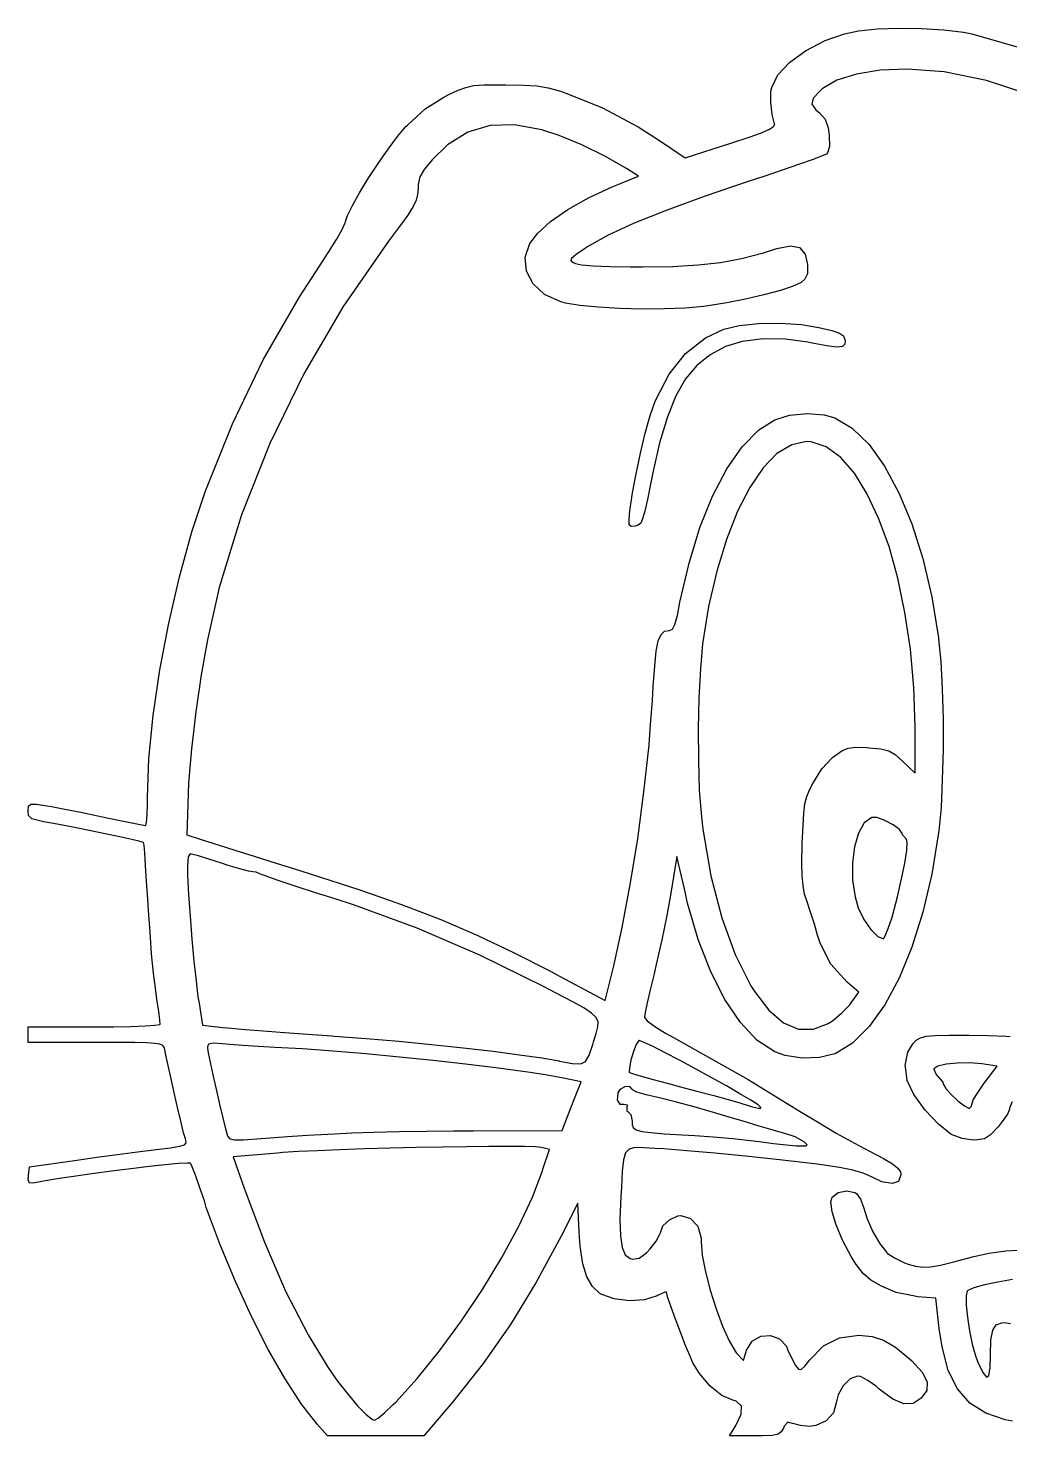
# Model space of a CAD drawing. Extents: x 83.3 to 116.7, y -116.6 to -83.3.
# Drawn here: x 106.302 to 108.903, y -88.865 to -85.137 of the extents above; entities that cross this region are included whole.
import ezdxf

# ---------------------------------------------------------------- set-up
doc = ezdxf.new("R2010")
doc.units = 0
doc.layers.add('BLACK', color=7, linetype='CONTINUOUS')

msp = doc.modelspace()

# ---------------------------------------------------------------- linework, layer by layer
at = {"layer": 'BLACK', "linetype": 'CONTINUOUS'}
for p, q in [((108.414, -85.1697), (108.465, -85.1514)), ((108.465, -85.1514), (108.502, -85.1436)), ((108.502, -85.1436), (108.552, -85.1387)), ((108.552, -85.1387), (108.609, -85.1366)), ((108.609, -85.1366), (108.669, -85.1374)), ((108.669, -85.1374), (108.728, -85.141)), ((108.728, -85.141), (108.78, -85.1474)), ((108.78, -85.1474), (108.802, -85.1517)), ((108.802, -85.1517), (108.944, -85.1919)), ((108.362, -85.1965), (108.414, -85.1697)), ((108.288, -85.2603), (108.319, -85.2272)), ((108.319, -85.2272), (108.362, -85.1965)), ((108.272, -85.2939), (108.288, -85.2603)), ((108.497, -85.2581), (108.445, -85.2746)), ((108.559, -85.248), (108.497, -85.2581)), ((108.631, -85.245), (108.559, -85.248)), ((108.729, -85.2524), (108.631, -85.245)), ((108.841, -85.2753), (108.729, -85.2524)), ((107.415, -85.313), (107.441, -85.3012)), ((107.441, -85.3012), (107.462, -85.2934)), ((107.462, -85.2934), (107.483, -85.2889)), ((107.483, -85.2889), (107.509, -85.2868)), ((107.509, -85.2868), (107.545, -85.2863)), ((107.545, -85.2863), (107.568, -85.2863)), ((107.568, -85.2863), (107.615, -85.2872)), ((107.615, -85.2872), (107.65, -85.2896)), ((107.65, -85.2896), (107.68, -85.2946)), ((107.68, -85.2946), (107.71, -85.3028)), ((107.71, -85.3028), (107.729, -85.3093)), ((108.27, -85.3033), (108.272, -85.2939)), ((108.27, -85.3329), (108.27, -85.3033)), ((108.4, -85.3026), (108.382, -85.3222)), ((108.406, -85.2971), (108.4, -85.3026)), ((108.445, -85.2746), (108.406, -85.2971)), ((108.957, -85.3134), (108.841, -85.2753)), ((107.354, -85.3505), (107.403, -85.3192)), ((107.403, -85.3192), (107.415, -85.313)), ((107.729, -85.3093), (107.824, -85.3479)), ((108.273, -85.365), (108.27, -85.3329)), ((108.382, -85.3222), (108.378, -85.3376)), ((108.378, -85.3376), (108.389, -85.353)), ((107.307, -85.3933), (107.354, -85.3505)), ((107.824, -85.3479), (107.918, -85.3979)), ((108.279, -85.39), (108.273, -85.365)), ((108.389, -85.353), (108.399, -85.361)), ((108.399, -85.361), (108.414, -85.3776)), ((108.414, -85.3776), (108.422, -85.4005)), ((107.281, -85.4233), (107.303, -85.3971)), ((107.303, -85.3971), (107.307, -85.3933)), ((107.467, -85.4124), (107.413, -85.4455)), ((107.526, -85.3948), (107.467, -85.4124)), ((107.591, -85.3927), (107.526, -85.3948)), ((107.663, -85.4057), (107.591, -85.3927)), ((107.709, -85.4212), (107.663, -85.4057)), ((107.918, -85.3979), (107.975, -85.4343)), ((108.212, -85.4256), (108.245, -85.4135)), ((108.245, -85.4135), (108.266, -85.4044)), ((108.266, -85.4044), (108.277, -85.3972)), ((108.277, -85.3972), (108.28, -85.3911)), ((108.28, -85.3911), (108.279, -85.39)), ((108.422, -85.4005), (108.424, -85.42)), ((107.256, -85.4569), (107.281, -85.4233)), ((107.413, -85.4455), (107.372, -85.4855)), ((107.769, -85.4459), (107.709, -85.4212)), ((107.83, -85.476), (107.769, -85.4459)), ((107.975, -85.4343), (108.043, -85.4799)), ((108.043, -85.4799), (108.164, -85.4412)), ((108.164, -85.4412), (108.212, -85.4256)), ((108.425, -85.4502), (108.42, -85.4672)), ((108.424, -85.42), (108.425, -85.4502)), ((107.229, -85.495), (107.256, -85.4569)), ((107.372, -85.4855), (107.351, -85.5109)), ((107.887, -85.5087), (107.83, -85.476)), ((108.382, -85.4842), (108.346, -85.4969)), ((108.406, -85.475), (108.382, -85.4842)), ((108.417, -85.4701), (108.406, -85.475)), ((108.42, -85.4672), (108.417, -85.4701)), ((107.203, -85.5346), (107.229, -85.495)), ((107.351, -85.5109), (107.34, -85.5308)), ((107.871, -85.5477), (107.919, -85.5283)), ((107.919, -85.5283), (107.887, -85.5087)), ((108.251, -85.5294), (108.21, -85.5428)), ((108.302, -85.5122), (108.251, -85.5294)), ((108.346, -85.4969), (108.302, -85.5122)), ((107.18, -85.5726), (107.203, -85.5346)), ((107.335, -85.5623), (107.334, -85.5772)), ((107.34, -85.5308), (107.335, -85.5506)), ((107.335, -85.5506), (107.335, -85.5623)), ((107.787, -85.586), (107.849, -85.557)), ((107.849, -85.557), (107.871, -85.5477)), ((108.21, -85.5428), (108.093, -85.5823)), ((107.161, -85.6063), (107.18, -85.5726)), ((107.33, -85.5919), (107.322, -85.6091)), ((107.334, -85.5772), (107.33, -85.5919)), ((107.732, -85.6171), (107.787, -85.586)), ((108.093, -85.5823), (107.992, -85.6192)), ((107.143, -85.6485), (107.148, -85.6326)), ((107.148, -85.6326), (107.161, -85.6063)), ((107.308, -85.6315), (107.286, -85.6618)), ((107.322, -85.6091), (107.308, -85.6315)), ((107.686, -85.6487), (107.732, -85.6171)), ((107.992, -85.6192), (107.908, -85.6535)), ((107.119, -85.6962), (107.134, -85.6695)), ((107.134, -85.6695), (107.142, -85.6524)), ((107.142, -85.6524), (107.143, -85.6485)), ((107.286, -85.6618), (107.257, -85.7006)), ((107.652, -85.6792), (107.686, -85.6487)), ((107.908, -85.6535), (107.839, -85.6851)), ((107.098, -85.7298), (107.119, -85.6962)), ((107.257, -85.7006), (107.137, -85.8736)), ((107.619, -85.7433), (107.631, -85.7069)), ((107.631, -85.7069), (107.652, -85.6792)), ((107.787, -85.7141), (107.779, -85.7196)), ((107.839, -85.6851), (107.787, -85.7141)), ((108.286, -85.7204), (108.322, -85.713)), ((108.322, -85.713), (108.346, -85.7177)), ((107.074, -85.7673), (107.098, -85.7298)), ((107.622, -85.7804), (107.619, -85.7433)), ((107.742, -85.7463), (107.74, -85.7525)), ((107.74, -85.7525), (107.747, -85.7574)), ((107.754, -85.7362), (107.742, -85.7463)), ((107.779, -85.7196), (107.754, -85.7362)), ((108.136, -85.757), (108.192, -85.7464)), ((108.192, -85.7464), (108.25, -85.7314)), ((108.25, -85.7314), (108.286, -85.7204)), ((108.346, -85.7177), (108.361, -85.735)), ((108.361, -85.735), (108.367, -85.7626)), ((107.02, -85.8496), (107.074, -85.7673)), ((107.64, -85.8139), (107.622, -85.7804)), ((107.747, -85.7574), (107.752, -85.7599)), ((107.752, -85.7599), (107.768, -85.7632)), ((107.768, -85.7632), (107.799, -85.7658)), ((107.799, -85.7658), (107.843, -85.7677)), ((107.843, -85.7677), (107.897, -85.7686)), ((107.897, -85.7686), (107.931, -85.7687)), ((107.931, -85.7687), (108.01, -85.7676)), ((108.01, -85.7676), (108.077, -85.7638)), ((108.077, -85.7638), (108.136, -85.757)), ((108.367, -85.7869), (108.36, -85.8014)), ((108.367, -85.7626), (108.367, -85.7869)), ((107.67, -85.8418), (107.64, -85.8139)), ((108.329, -85.8199), (108.295, -85.8313)), ((108.35, -85.81), (108.329, -85.8199)), ((108.36, -85.8014), (108.35, -85.81)), ((106.925, -86.0148), (107.02, -85.8496)), ((107.713, -85.8617), (107.67, -85.8418)), ((107.726, -85.8653), (107.713, -85.8617)), ((108.153, -85.8644), (108.104, -85.8722)), ((108.203, -85.8544), (108.153, -85.8644)), ((108.251, -85.8431), (108.203, -85.8544)), ((108.295, -85.8313), (108.251, -85.8431)), ((107.137, -85.8736), (107.032, -86.0525)), ((107.764, -85.8713), (107.726, -85.8653)), ((107.813, -85.8759), (107.764, -85.8713)), ((107.869, -85.879), (107.813, -85.8759)), ((107.929, -85.8805), (107.869, -85.879)), ((107.988, -85.8802), (107.929, -85.8805)), ((108.043, -85.878), (107.988, -85.8802)), ((108.091, -85.8738), (108.043, -85.878)), ((108.104, -85.8722), (108.091, -85.8738)), ((108.097, -85.9564), (108.145, -85.9338)), ((108.145, -85.9338), (108.186, -85.9239)), ((108.186, -85.9239), (108.237, -85.9185)), ((108.237, -85.9185), (108.294, -85.9178)), ((108.294, -85.9178), (108.351, -85.9218)), ((108.351, -85.9218), (108.397, -85.9294)), ((108.397, -85.9294), (108.431, -85.9374)), ((108.431, -85.9374), (108.452, -85.9443)), ((108.044, -85.9979), (108.097, -85.9564)), ((108.194, -85.9664), (108.15, -85.9797)), ((108.249, -85.9595), (108.194, -85.9664)), ((108.309, -85.96), (108.249, -85.9595)), ((108.368, -85.9684), (108.309, -85.96)), ((108.379, -85.9706), (108.368, -85.9684)), ((108.418, -85.9782), (108.379, -85.9706)), ((108.452, -85.9443), (108.462, -85.9516)), ((108.466, -85.9738), (108.46, -85.9799)), ((108.462, -85.9516), (108.466, -85.9609)), ((108.466, -85.9609), (108.467, -85.9629)), ((108.467, -85.9629), (108.466, -85.9738)), ((108, -86.0529), (108.044, -85.9979)), ((108.109, -86.0018), (108.074, -86.0298)), ((108.15, -85.9797), (108.109, -86.0018)), ((108.444, -85.9813), (108.418, -85.9782)), ((108.46, -85.9799), (108.444, -85.9813)), ((106.843, -86.185), (106.925, -86.0148)), ((108.074, -86.0298), (108.044, -86.0653)), ((107.032, -86.0525), (106.942, -86.2367)), ((107.965, -86.1209), (108, -86.0529)), ((108.044, -86.0653), (108.018, -86.1101)), ((107.962, -86.1268), (107.965, -86.1209)), ((108.018, -86.1101), (107.996, -86.166)), ((107.937, -86.2097), (107.95, -86.1629)), ((107.95, -86.1629), (107.962, -86.1268)), ((108.28, -86.1739), (108.319, -86.1614)), ((108.319, -86.1614), (108.366, -86.1568)), ((108.366, -86.1568), (108.411, -86.1604)), ((108.411, -86.1604), (108.439, -86.1684)), ((106.771, -86.365), (106.843, -86.185)), ((107.996, -86.166), (107.975, -86.2347)), ((108.238, -86.2008), (108.28, -86.1739)), ((108.439, -86.1684), (108.485, -86.1963)), ((108.485, -86.1963), (108.53, -86.2397)), ((106.942, -86.2367), (106.867, -86.4255)), ((107.924, -86.2625), (107.937, -86.2097)), ((107.975, -86.2347), (107.956, -86.3178)), ((108.194, -86.2454), (108.238, -86.2008)), ((108.364, -86.2317), (108.325, -86.2398)), ((108.377, -86.2325), (108.364, -86.2317)), ((108.416, -86.2456), (108.377, -86.2325)), ((107.913, -86.3166), (107.924, -86.2625)), ((108.153, -86.3042), (108.194, -86.2454)), ((108.286, -86.2635), (108.249, -86.3015)), ((108.325, -86.2398), (108.286, -86.2635)), ((108.455, -86.2736), (108.416, -86.2456)), ((108.491, -86.3153), (108.455, -86.2736)), ((108.53, -86.2397), (108.571, -86.2971)), ((108.115, -86.376), (108.153, -86.3042)), ((108.249, -86.3015), (108.214, -86.3529)), ((108.571, -86.2971), (108.609, -86.3673)), ((107.903, -86.3672), (107.913, -86.3166)), ((107.952, -86.3396), (107.943, -86.3848)), ((107.956, -86.3178), (107.952, -86.3396)), ((108.524, -86.3694), (108.491, -86.3153)), ((106.736, -86.471), (106.771, -86.365)), ((107.897, -86.4095), (107.903, -86.3672)), ((107.943, -86.3848), (107.936, -86.4161)), ((108.082, -86.4595), (108.115, -86.376)), ((108.214, -86.3529), (108.181, -86.4163)), ((108.555, -86.4347), (108.524, -86.3694)), ((108.609, -86.3673), (108.643, -86.4491)), ((107.894, -86.4388), (107.896, -86.4134)), ((107.896, -86.4134), (107.897, -86.4095)), ((107.936, -86.4161), (107.93, -86.4363)), ((108.181, -86.4163), (108.152, -86.4907)), ((106.867, -86.4255), (106.808, -86.6181)), ((107.894, -86.4518), (107.894, -86.4388)), ((107.9, -86.4561), (107.894, -86.4518)), ((107.91, -86.4553), (107.9, -86.4561)), ((107.918, -86.4533), (107.91, -86.4553)), ((107.925, -86.4478), (107.918, -86.4533)), ((107.93, -86.4363), (107.925, -86.4478)), ((108.053, -86.5535), (108.082, -86.4595)), ((108.583, -86.5098), (108.555, -86.4347)), ((108.643, -86.4491), (108.672, -86.5412)), ((106.703, -86.5894), (106.736, -86.471)), ((108.152, -86.4907), (108.127, -86.575)), ((108.606, -86.5934), (108.583, -86.5098)), ((108.029, -86.6568), (108.053, -86.5535)), ((108.672, -86.5412), (108.696, -86.6424)), ((106.675, -86.7124), (106.703, -86.5894)), ((108.127, -86.575), (108.105, -86.668)), ((108.625, -86.6843), (108.606, -86.5934)), ((106.808, -86.6181), (106.777, -86.7567)), ((108.696, -86.6424), (108.714, -86.7514)), ((108.022, -86.6922), (108.029, -86.6568)), ((108.105, -86.668), (108.089, -86.7675)), ((108.64, -86.7812), (108.625, -86.6843)), ((106.651, -86.8363), (106.675, -86.7124)), ((108.009, -86.7282), (108.015, -86.7159)), ((108.015, -86.7159), (108.022, -86.6922)), ((106.777, -86.7567), (106.76, -86.8491)), ((107.966, -86.7866), (107.971, -86.7595)), ((107.971, -86.7595), (107.979, -86.7427)), ((107.979, -86.7427), (107.988, -86.7341)), ((107.988, -86.7341), (108.001, -86.7317)), ((108.001, -86.7317), (108.009, -86.7282)), ((108.001, -86.7317), (108.001, -86.7317)), ((108.714, -86.7514), (108.714, -86.7538)), ((108.714, -86.7538), (108.72, -86.8141)), ((107.962, -86.8262), (107.966, -86.7866)), ((108.089, -86.7675), (108.083, -86.8334)), ((108.649, -86.8829), (108.64, -86.7812)), ((107.958, -86.8804), (107.962, -86.8262)), ((108.083, -86.8334), (108.079, -86.9101)), ((108.72, -86.8141), (108.724, -86.8862)), ((106.633, -86.9571), (106.651, -86.8363)), ((106.76, -86.8491), (106.746, -86.9472)), ((107.956, -86.9173), (107.958, -86.8804)), ((108.652, -86.988), (108.649, -86.8829)), ((108.724, -86.8862), (108.726, -86.9656)), ((107.95, -86.9925), (107.956, -86.9173)), ((108.079, -86.9101), (108.077, -86.9925)), ((106.622, -87.071), (106.633, -86.9571)), ((106.746, -86.9472), (106.735, -87.045)), ((108.726, -86.9656), (108.726, -87.0476)), ((107.947, -87.0354), (107.95, -86.9925)), ((108.077, -86.9925), (108.078, -87.0759)), ((108.652, -87.11), (108.652, -86.988)), ((106.735, -87.045), (106.727, -87.1367)), ((107.933, -87.159), (107.947, -87.0354)), ((108.439, -87.0638), (108.458, -87.0504)), ((108.458, -87.0504), (108.475, -87.0432)), ((108.475, -87.0432), (108.495, -87.0409)), ((108.495, -87.0409), (108.524, -87.042)), ((108.524, -87.042), (108.529, -87.0424)), ((108.529, -87.0424), (108.561, -87.0453)), ((108.561, -87.0453), (108.582, -87.0504)), ((108.582, -87.0504), (108.599, -87.0602)), ((108.726, -87.0476), (108.724, -87.1275)), ((106.618, -87.1742), (106.622, -87.071)), ((108.078, -87.0759), (108.08, -87.1552)), ((108.405, -87.0985), (108.433, -87.0679)), ((108.433, -87.0679), (108.439, -87.0638)), ((108.599, -87.0602), (108.618, -87.0772)), ((108.618, -87.0772), (108.619, -87.0781)), ((108.619, -87.0781), (108.652, -87.11)), ((108.381, -87.1372), (108.405, -87.0985)), ((108.724, -87.1275), (108.721, -87.2006)), ((106.727, -87.1367), (106.725, -87.1921)), ((107.917, -87.2837), (107.933, -87.159)), ((108.08, -87.1552), (108.086, -87.2256)), ((108.365, -87.1712), (108.373, -87.1519)), ((108.373, -87.1519), (108.381, -87.1372)), ((106.302, -87.2099), (106.303, -87.1975)), ((106.303, -87.1975), (106.309, -87.1922)), ((106.309, -87.1922), (106.324, -87.1923)), ((106.324, -87.1923), (106.341, -87.1946)), ((106.341, -87.1946), (106.364, -87.1985)), ((106.364, -87.1985), (106.399, -87.205)), ((106.399, -87.205), (106.442, -87.2133)), ((106.617, -87.22), (106.618, -87.1902)), ((106.618, -87.1902), (106.618, -87.1742)), ((106.725, -87.1921), (106.722, -87.2734)), ((108.357, -87.2158), (108.36, -87.1912)), ((108.36, -87.1912), (108.365, -87.1712)), ((108.721, -87.2006), (108.715, -87.2623)), ((106.303, -87.222), (106.302, -87.2099)), ((106.312, -87.231), (106.303, -87.222)), ((106.333, -87.2365), (106.312, -87.231)), ((106.344, -87.2385), (106.333, -87.2365)), ((106.379, -87.2451), (106.344, -87.2385)), ((106.442, -87.2133), (106.487, -87.2226)), ((106.487, -87.2226), (106.495, -87.2243)), ((106.495, -87.2243), (106.537, -87.233)), ((106.537, -87.233), (106.572, -87.2402)), ((106.572, -87.2402), (106.599, -87.2455)), ((106.614, -87.2483), (106.616, -87.2406)), ((106.616, -87.2406), (106.617, -87.22)), ((108.086, -87.2256), (108.09, -87.2585)), ((108.355, -87.2491), (108.357, -87.2158)), ((108.517, -87.2413), (108.502, -87.2685)), ((108.537, -87.2269), (108.517, -87.2413)), ((108.551, -87.2275), (108.537, -87.2269)), ((108.572, -87.2348), (108.551, -87.2275)), ((108.594, -87.2463), (108.572, -87.2348)), ((106.42, -87.2531), (106.379, -87.2451)), ((106.464, -87.2618), (106.42, -87.2531)), ((106.506, -87.2706), (106.464, -87.2618)), ((106.545, -87.2787), (106.506, -87.2706)), ((106.577, -87.2856), (106.545, -87.2787)), ((106.599, -87.2455), (106.613, -87.2481)), ((106.613, -87.2481), (106.614, -87.2483)), ((106.722, -87.2734), (106.76, -87.2855)), ((108.09, -87.2585), (108.111, -87.3821)), ((108.353, -87.2951), (108.355, -87.2491)), ((108.502, -87.2685), (108.491, -87.305)), ((108.611, -87.2591), (108.594, -87.2463)), ((108.618, -87.27), (108.611, -87.2591)), ((108.619, -87.2735), (108.618, -87.27)), ((108.628, -87.2834), (108.619, -87.2735)), ((108.714, -87.2679), (108.696, -87.377)), ((108.715, -87.2623), (108.714, -87.2679)), ((106.599, -87.2907), (106.577, -87.2856)), ((106.608, -87.2932), (106.599, -87.2907)), ((106.609, -87.3001), (106.608, -87.2932)), ((106.611, -87.3213), (106.609, -87.3001)), ((106.76, -87.2855), (106.777, -87.2909)), ((106.777, -87.2909), (106.808, -87.3007)), ((106.808, -87.3007), (106.85, -87.3139)), ((106.85, -87.3139), (106.901, -87.3301)), ((107.897, -87.405), (107.917, -87.2837)), ((108.352, -87.3458), (108.353, -87.2986)), ((108.353, -87.2986), (108.353, -87.2951)), ((108.491, -87.305), (108.486, -87.3476)), ((108.625, -87.3483), (108.63, -87.3149)), ((108.631, -87.2924), (108.628, -87.2834)), ((108.63, -87.3149), (108.631, -87.2924)), ((106.613, -87.3541), (106.611, -87.3213)), ((106.613, -87.3556), (106.613, -87.3541)), ((106.616, -87.3957), (106.613, -87.3556)), ((106.726, -87.3315), (106.724, -87.3556)), ((106.724, -87.3556), (106.724, -87.3796)), ((106.731, -87.3233), (106.726, -87.3315)), ((106.735, -87.324), (106.731, -87.3233)), ((106.753, -87.3289), (106.735, -87.324)), ((106.781, -87.3374), (106.753, -87.3289)), ((106.814, -87.3483), (106.781, -87.3374)), ((106.832, -87.3542), (106.814, -87.3483)), ((106.863, -87.3636), (106.832, -87.3542)), ((106.901, -87.3301), (106.959, -87.3483)), ((106.959, -87.3483), (107.022, -87.3679)), ((108.021, -87.3308), (108.003, -87.438)), ((108.041, -87.4166), (108.021, -87.3308)), ((108.352, -87.3476), (108.352, -87.3458)), ((108.353, -87.3807), (108.352, -87.3476)), ((108.486, -87.3476), (108.486, -87.3928)), ((108.616, -87.3899), (108.625, -87.3483)), ((106.724, -87.3796), (106.727, -87.431)), ((106.886, -87.3698), (106.863, -87.3636)), ((106.897, -87.3716), (106.886, -87.3698)), ((106.906, -87.3723), (106.897, -87.3716)), ((106.922, -87.3789), (106.906, -87.3723)), ((106.926, -87.3804), (106.922, -87.3789)), ((106.944, -87.3872), (106.926, -87.3804)), ((106.975, -87.3978), (106.944, -87.3872)), ((107.022, -87.3679), (107.052, -87.3772)), ((107.052, -87.3772), (107.178, -87.418)), ((108.111, -87.3821), (108.14, -87.493)), ((108.355, -87.4076), (108.353, -87.3807)), ((108.486, -87.3928), (108.493, -87.4372)), ((108.605, -87.4373), (108.616, -87.3899)), ((108.696, -87.377), (108.672, -87.4784)), ((106.619, -87.4433), (106.616, -87.3957)), ((107.015, -87.4112), (106.975, -87.3978)), ((107.063, -87.4266), (107.015, -87.4112)), ((107.115, -87.4431), (107.063, -87.4266)), ((107.178, -87.418), (107.291, -87.4577)), ((107.876, -87.5185), (107.897, -87.405)), ((108.049, -87.454), (108.041, -87.4166)), ((108.359, -87.4305), (108.355, -87.4076)), ((108.367, -87.4537), (108.359, -87.4305)), ((106.621, -87.4733), (106.619, -87.4433)), ((106.727, -87.431), (106.731, -87.4889)), ((107.164, -87.4588), (107.115, -87.4431)), ((107.333, -87.5201), (107.164, -87.4588)), ((107.291, -87.4577), (107.395, -87.4977)), ((108.003, -87.438), (107.993, -87.4913)), ((108.077, -87.5503), (108.049, -87.454)), ((108.374, -87.475), (108.367, -87.4537)), ((108.493, -87.4372), (108.501, -87.4669)), ((108.501, -87.4669), (108.516, -87.4978)), ((108.592, -87.4879), (108.605, -87.4373)), ((106.625, -87.5312), (106.621, -87.4733)), ((106.731, -87.4889), (106.736, -87.5491)), ((107.395, -87.4977), (107.493, -87.5395)), ((107.993, -87.4913), (107.981, -87.5509)), ((108.14, -87.493), (108.175, -87.5902)), ((108.385, -87.51), (108.374, -87.475)), ((108.516, -87.4978), (108.535, -87.5243)), ((108.581, -87.5214), (108.59, -87.4936)), ((108.59, -87.4936), (108.592, -87.4879)), ((108.672, -87.4784), (108.643, -87.5708)), ((106.629, -87.5884), (106.625, -87.5312)), ((107.499, -87.5916), (107.333, -87.5201)), ((107.493, -87.5395), (107.588, -87.5845)), ((107.854, -87.6199), (107.876, -87.5185)), ((108.393, -87.5391), (108.385, -87.51)), ((108.4, -87.5601), (108.393, -87.5391)), ((108.535, -87.5243), (108.553, -87.5424)), ((108.553, -87.5424), (108.568, -87.5483)), ((108.568, -87.5483), (108.573, -87.5409)), ((108.573, -87.5409), (108.581, -87.5214)), ((106.736, -87.5491), (106.741, -87.6075)), ((107.981, -87.5509), (107.968, -87.6085)), ((108.111, -87.6358), (108.077, -87.5503)), ((108.429, -87.6155), (108.4, -87.5601)), ((108.643, -87.5708), (108.61, -87.6528)), ((106.634, -87.6394), (106.629, -87.5884)), ((106.741, -87.6075), (106.747, -87.6598)), ((107.669, -87.6755), (107.499, -87.5916)), ((107.588, -87.5845), (107.686, -87.6343)), ((107.968, -87.6085), (107.96, -87.6447)), ((108.175, -87.5902), (108.217, -87.673)), ((108.472, -87.6634), (108.429, -87.6155)), ((106.639, -87.6791), (106.634, -87.6394)), ((107.686, -87.6343), (107.71, -87.6472)), ((107.71, -87.6472), (107.831, -87.7122)), ((107.831, -87.7122), (107.854, -87.6199)), ((107.96, -87.6447), (107.95, -87.6841)), ((108.148, -87.7095), (108.111, -87.6358)), ((108.61, -87.6528), (108.572, -87.7233)), ((106.643, -87.7083), (106.639, -87.6791)), ((106.747, -87.6598), (106.752, -87.702)), ((107.699, -87.6915), (107.669, -87.6755)), ((107.743, -87.7143), (107.699, -87.6915)), ((107.95, -87.6841), (107.942, -87.7183)), ((108.217, -87.673), (108.227, -87.6894)), ((108.227, -87.6894), (108.264, -87.7379)), ((108.503, -87.6903), (108.472, -87.6634)), ((108.484, -87.7159), (108.503, -87.6903)), ((106.648, -87.7407), (106.643, -87.7083)), ((106.752, -87.702), (106.755, -87.7192)), ((106.755, -87.7192), (106.764, -87.7775)), ((107.774, -87.7316), (107.743, -87.7143)), ((107.942, -87.7183), (107.937, -87.7437)), ((108.189, -87.7702), (108.148, -87.7095)), ((108.457, -87.7454), (108.479, -87.7231)), ((108.479, -87.7231), (108.484, -87.7159)), ((108.572, -87.7233), (108.53, -87.7809)), ((106.651, -87.7641), (106.648, -87.7407)), ((106.652, -87.7748), (106.651, -87.7641)), ((107.795, -87.7452), (107.774, -87.7316)), ((107.807, -87.757), (107.795, -87.7452)), ((107.812, -87.7687), (107.807, -87.757)), ((107.937, -87.7437), (107.935, -87.7566)), ((107.935, -87.7566), (107.935, -87.7567)), ((107.935, -87.7567), (107.942, -87.766)), ((107.942, -87.766), (107.962, -87.7806)), ((108.264, -87.7379), (108.303, -87.7707)), ((108.422, -87.7727), (108.433, -87.7657)), ((108.433, -87.7657), (108.457, -87.7454)), ((106.302, -87.8233), (106.302, -87.7817)), ((106.302, -87.7817), (106.477, -87.7817)), ((106.477, -87.7817), (106.529, -87.7814)), ((106.529, -87.7814), (106.574, -87.7805)), ((106.574, -87.7805), (106.612, -87.7791)), ((106.612, -87.7791), (106.638, -87.7774)), ((106.638, -87.7774), (106.651, -87.7755)), ((106.651, -87.7755), (106.652, -87.7748)), ((106.764, -87.7775), (106.818, -87.7833)), ((106.818, -87.7833), (106.841, -87.7854)), ((106.841, -87.7854), (106.877, -87.7885)), ((106.877, -87.7885), (106.925, -87.7922)), ((106.925, -87.7922), (106.981, -87.7965)), ((106.981, -87.7965), (107.043, -87.801)), ((107.043, -87.801), (107.107, -87.8056)), ((107.8, -87.8212), (107.807, -87.7991)), ((107.807, -87.7991), (107.811, -87.7821)), ((107.811, -87.7821), (107.812, -87.7687)), ((107.962, -87.7806), (107.991, -87.7986)), ((107.991, -87.7986), (108.012, -87.8102)), ((108.233, -87.8167), (108.189, -87.7702)), ((108.303, -87.7707), (108.343, -87.7876)), ((108.343, -87.7876), (108.383, -87.7883)), ((108.383, -87.7883), (108.422, -87.7727)), ((108.53, -87.7809), (108.486, -87.8246)), ((106.482, -87.8233), (106.302, -87.8233)), ((106.541, -87.8234), (106.482, -87.8233)), ((106.585, -87.8236), (106.541, -87.8234)), ((106.616, -87.8243), (106.585, -87.8236)), ((106.638, -87.8257), (106.616, -87.8243)), ((106.651, -87.8279), (106.638, -87.8257)), ((106.659, -87.8313), (106.651, -87.8279)), ((106.662, -87.8359), (106.659, -87.8313)), ((106.663, -87.8378), (106.662, -87.8359)), ((106.664, -87.8421), (106.663, -87.8378)), ((106.78, -87.8276), (106.777, -87.8351)), ((106.777, -87.8351), (106.777, -87.8378)), ((106.777, -87.8378), (106.779, -87.8505)), ((106.792, -87.8253), (106.78, -87.8276)), ((106.816, -87.827), (106.792, -87.8253)), ((106.836, -87.8287), (106.816, -87.827)), ((106.871, -87.8312), (106.836, -87.8287)), ((106.912, -87.8337), (106.871, -87.8312)), ((106.956, -87.8361), (106.912, -87.8337)), ((107.029, -87.8403), (106.956, -87.8361)), ((107.11, -87.8462), (107.029, -87.8403)), ((107.107, -87.8056), (107.114, -87.8061)), ((107.114, -87.8061), (107.198, -87.8125)), ((107.198, -87.8125), (107.284, -87.82)), ((107.284, -87.82), (107.371, -87.8284)), ((107.371, -87.8284), (107.455, -87.8373)), ((107.455, -87.8373), (107.534, -87.8465)), ((107.788, -87.857), (107.798, -87.8283)), ((107.798, -87.8283), (107.8, -87.8212)), ((107.913, -87.8281), (107.906, -87.8474)), ((107.92, -87.8183), (107.913, -87.8281)), ((107.921, -87.8183), (107.92, -87.8183)), ((107.934, -87.8229), (107.921, -87.8183)), ((107.958, -87.834), (107.934, -87.8229)), ((107.99, -87.8503), (107.958, -87.834)), ((108.012, -87.8102), (108.21, -87.9216)), ((108.28, -87.8477), (108.233, -87.8167)), ((108.486, -87.8246), (108.44, -87.8529)), ((108.633, -87.8486), (108.646, -87.8271)), ((108.646, -87.8271), (108.655, -87.8169)), ((108.655, -87.8169), (108.666, -87.8104)), ((108.666, -87.8104), (108.681, -87.8066)), ((108.681, -87.8066), (108.705, -87.8048)), ((108.705, -87.8048), (108.741, -87.804)), ((108.741, -87.804), (108.748, -87.8039)), ((108.748, -87.8039), (108.795, -87.8039)), ((108.795, -87.8039), (108.846, -87.8048)), ((108.846, -87.8048), (108.893, -87.8064)), ((108.893, -87.8064), (108.904, -87.8069)), ((106.667, -87.8567), (106.664, -87.8421)), ((106.673, -87.884), (106.667, -87.8567)), ((106.779, -87.8505), (106.784, -87.8754)), ((106.784, -87.8754), (106.791, -87.9089)), ((107.197, -87.8534), (107.11, -87.8462)), ((107.286, -87.8617), (107.197, -87.8534)), ((107.375, -87.8708), (107.286, -87.8617)), ((107.461, -87.8804), (107.375, -87.8708)), ((107.534, -87.8465), (107.604, -87.8555)), ((107.604, -87.8555), (107.663, -87.8642)), ((107.663, -87.8642), (107.709, -87.8721)), ((107.709, -87.8721), (107.71, -87.8723)), ((107.71, -87.8723), (107.744, -87.8788)), ((107.766, -87.8799), (107.779, -87.8734)), ((107.779, -87.8734), (107.788, -87.857)), ((107.899, -87.8701), (107.895, -87.8902)), ((107.906, -87.8474), (107.899, -87.8701)), ((108.028, -87.8702), (107.99, -87.8503)), ((108.07, -87.8925), (108.028, -87.8702)), ((108.308, -87.8577), (108.28, -87.8477)), ((108.353, -87.8644), (108.308, -87.8577)), ((108.399, -87.8631), (108.353, -87.8644)), ((108.439, -87.8533), (108.399, -87.8631)), ((108.44, -87.8529), (108.439, -87.8533)), ((108.626, -87.8844), (108.633, -87.8486)), ((108.763, -87.8778), (108.734, -87.8807)), ((108.796, -87.8774), (108.763, -87.8778)), ((108.829, -87.8801), (108.796, -87.8774)), ((106.681, -87.9198), (106.673, -87.884)), ((106.791, -87.9089), (106.8, -87.9471)), ((107.541, -87.8901), (107.461, -87.8804)), ((107.613, -87.8998), (107.541, -87.8901)), ((107.626, -87.9018), (107.613, -87.8998)), ((107.673, -87.909), (107.626, -87.9018)), ((107.72, -87.9176), (107.673, -87.909)), ((107.744, -87.8788), (107.766, -87.8799)), ((107.895, -87.8902), (107.894, -87.9018)), ((107.894, -87.9018), (107.895, -87.9023)), ((107.895, -87.9023), (107.903, -87.9055)), ((107.903, -87.9055), (107.926, -87.912)), ((107.926, -87.912), (107.958, -87.9211)), ((108.112, -87.9156), (108.07, -87.8925)), ((108.152, -87.9382), (108.112, -87.9156)), ((108.627, -87.8941), (108.626, -87.8844)), ((108.631, -87.9234), (108.627, -87.8941)), ((108.712, -87.8859), (108.702, -87.8928)), ((108.702, -87.8928), (108.702, -87.8941)), ((108.702, -87.8941), (108.708, -87.9078)), ((108.708, -87.9078), (108.714, -87.915)), ((108.734, -87.8807), (108.712, -87.8859)), ((108.714, -87.915), (108.725, -87.9281)), ((108.869, -87.8858), (108.829, -87.8801)), ((108.835, -87.9311), (108.869, -87.8858)), ((106.69, -87.9601), (106.681, -87.9198)), ((106.8, -87.9471), (106.809, -87.9862)), ((107.767, -87.9275), (107.72, -87.9176)), ((107.748, -87.9759), (107.767, -87.9275)), ((107.87, -87.9479), (107.864, -87.9566)), ((107.883, -87.9408), (107.87, -87.9479)), ((107.896, -87.94), (107.883, -87.9408)), ((107.902, -87.9471), (107.896, -87.94)), ((107.903, -87.9486), (107.902, -87.9471)), ((107.915, -87.9543), (107.903, -87.9486)), ((107.958, -87.9211), (107.999, -87.932)), ((107.999, -87.932), (108.027, -87.9393)), ((108.027, -87.9393), (108.074, -87.9517)), ((108.074, -87.9517), (108.119, -87.9638)), ((108.188, -87.9589), (108.152, -87.9382)), ((108.21, -87.9216), (108.347, -88.0056)), ((108.649, -87.961), (108.631, -87.9234)), ((108.725, -87.9281), (108.727, -87.9348)), ((108.727, -87.9348), (108.733, -87.9448)), ((108.733, -87.9448), (108.747, -87.9604)), ((108.819, -87.955), (108.835, -87.9311)), ((106.699, -87.9992), (106.69, -87.9601)), ((106.809, -87.9862), (106.818, -88.0223)), ((107.742, -87.9921), (107.748, -87.9759)), ((107.864, -87.9566), (107.863, -87.9759)), ((107.863, -87.9759), (107.87, -87.9869)), ((107.87, -87.9869), (107.881, -87.9868)), ((107.881, -87.9868), (107.889, -87.9879)), ((107.889, -87.9879), (107.888, -87.9946)), ((107.939, -87.9616), (107.915, -87.9543)), ((107.97, -87.9691), (107.939, -87.9616)), ((107.982, -87.9717), (107.97, -87.9691)), ((108.02, -87.9812), (107.982, -87.9717)), ((108.067, -87.9939), (108.02, -87.9812)), ((108.119, -87.9638), (108.157, -87.9743)), ((108.157, -87.9743), (108.185, -87.9823)), ((108.185, -87.9823), (108.193, -87.985)), ((108.217, -87.9762), (108.188, -87.9589)), ((108.193, -87.985), (108.221, -87.9937)), ((108.236, -87.9887), (108.217, -87.9762)), ((108.243, -87.995), (108.236, -87.9887)), ((108.679, -88.0022), (108.649, -87.961)), ((108.747, -87.9604), (108.765, -87.9774)), ((108.765, -87.9774), (108.783, -87.9913)), ((108.801, -87.9917), (108.802, -87.9873)), ((108.802, -87.9873), (108.806, -87.9754)), ((108.806, -87.9754), (108.819, -87.955)), ((108.909, -87.9803), (108.902, -87.9967)), ((106.707, -88.0352), (106.699, -87.9992)), ((106.818, -88.0223), (106.825, -88.0516)), ((107.717, -88.0567), (107.742, -87.9921)), ((107.888, -87.9946), (107.888, -88.005)), ((107.888, -88.005), (107.892, -88.0067)), ((107.892, -88.0067), (107.899, -88.0139)), ((107.899, -88.0139), (107.902, -88.0312)), ((108.118, -88.0084), (108.067, -87.9939)), ((108.168, -88.0234), (108.118, -88.0084)), ((108.196, -88.0318), (108.168, -88.0234)), ((108.221, -87.9937), (108.237, -87.9974)), ((108.237, -87.9974), (108.243, -87.9967)), ((108.243, -87.9967), (108.243, -87.995)), ((108.347, -88.0056), (108.393, -88.0336)), ((108.714, -88.0396), (108.679, -88.0022)), ((108.783, -87.9913), (108.795, -87.9979)), ((108.795, -87.998), (108.801, -87.9917)), ((108.795, -87.9979), (108.795, -87.998)), ((108.897, -88.0126), (108.883, -88.0324)), ((108.902, -87.9997), (108.897, -88.0126)), ((108.902, -87.9967), (108.902, -87.9997)), ((106.714, -88.0628), (106.707, -88.0352)), ((106.719, -88.078), (106.714, -88.0628)), ((106.825, -88.0516), (106.83, -88.0704)), ((107.096, -88.0658), (107.114, -88.0648)), ((107.114, -88.0648), (107.16, -88.0627)), ((107.16, -88.0627), (107.218, -88.0609)), ((107.218, -88.0609), (107.285, -88.0593)), ((107.285, -88.0593), (107.357, -88.0581)), ((107.357, -88.0581), (107.429, -88.0573)), ((107.429, -88.0573), (107.482, -88.057)), ((107.482, -88.057), (107.717, -88.0567)), ((107.902, -88.0312), (107.902, -88.0411)), ((107.902, -88.0411), (107.905, -88.0487)), ((107.905, -88.0487), (107.913, -88.0543)), ((107.913, -88.0543), (107.928, -88.0586)), ((107.928, -88.0586), (107.952, -88.0619)), ((107.952, -88.0619), (107.987, -88.0648)), ((107.987, -88.0648), (108.035, -88.0678)), ((108.239, -88.0448), (108.196, -88.0318)), ((108.276, -88.0558), (108.239, -88.0448)), ((108.303, -88.0637), (108.276, -88.0558)), ((108.318, -88.0678), (108.303, -88.0637)), ((108.393, -88.0336), (108.443, -88.063)), ((108.443, -88.063), (108.491, -88.0901)), ((108.747, -88.066), (108.714, -88.0396)), ((108.872, -88.0468), (108.852, -88.0676)), ((108.883, -88.0324), (108.872, -88.0468)), ((106.641, -88.1066), (106.679, -88.1019)), ((106.679, -88.1019), (106.703, -88.0981)), ((106.703, -88.0981), (106.716, -88.0942)), ((106.716, -88.0942), (106.721, -88.0891)), ((106.72, -88.0818), (106.719, -88.078)), ((106.721, -88.0891), (106.72, -88.0818)), ((106.83, -88.0704), (106.831, -88.0725)), ((106.831, -88.0725), (106.836, -88.078)), ((106.836, -88.078), (106.849, -88.0806)), ((106.849, -88.0806), (106.872, -88.0806)), ((106.872, -88.0806), (106.908, -88.0781)), ((106.908, -88.0781), (106.943, -88.0755)), ((106.943, -88.0755), (106.989, -88.0724)), ((106.989, -88.0724), (107.042, -88.069)), ((107.042, -88.069), (107.096, -88.0658)), ((107.33, -88.1015), (107.261, -88.1032)), ((107.399, -88.1001), (107.33, -88.1015)), ((107.464, -88.0991), (107.399, -88.1001)), ((107.523, -88.0985), (107.464, -88.0991)), ((107.575, -88.0983), (107.523, -88.0985)), ((107.617, -88.0987), (107.575, -88.0983)), ((107.646, -88.0996), (107.617, -88.0987)), ((107.662, -88.1011), (107.646, -88.0996)), ((107.683, -88.1064), (107.662, -88.1011)), ((107.909, -88.1016), (107.894, -88.1053)), ((107.932, -88.1018), (107.909, -88.1016)), ((107.963, -88.1037), (107.932, -88.1018)), ((108.035, -88.0678), (108.068, -88.0697)), ((108.068, -88.0697), (108.117, -88.073)), ((108.117, -88.073), (108.169, -88.0776)), ((108.169, -88.0776), (108.216, -88.0826)), ((108.216, -88.0826), (108.239, -88.0855)), ((108.239, -88.0855), (108.277, -88.0904)), ((108.277, -88.0904), (108.311, -88.0943)), ((108.311, -88.0943), (108.337, -88.0966)), ((108.334, -88.0731), (108.318, -88.0678)), ((108.356, -88.0852), (108.334, -88.0731)), ((108.337, -88.0966), (108.343, -88.0969)), ((108.343, -88.0969), (108.362, -88.097)), ((108.358, -88.0866), (108.356, -88.0852)), ((108.366, -88.0942), (108.358, -88.0866)), ((108.362, -88.097), (108.366, -88.0942)), ((108.491, -88.0901), (108.531, -88.1111)), ((108.75, -88.0674), (108.747, -88.066)), ((108.777, -88.0775), (108.75, -88.0674)), ((108.807, -88.0816), (108.777, -88.0775)), ((108.817, -88.0814), (108.807, -88.0816)), ((108.836, -88.078), (108.817, -88.0814)), ((108.852, -88.0676), (108.836, -88.078)), ((106.306, -88.1525), (106.431, -88.1346)), ((106.431, -88.1346), (106.484, -88.1271)), ((106.484, -88.1271), (106.49, -88.1263)), ((106.49, -88.1263), (106.539, -88.1196)), ((106.539, -88.1196), (106.592, -88.1127)), ((106.592, -88.1127), (106.635, -88.1073)), ((106.635, -88.1073), (106.641, -88.1066)), ((106.963, -88.1159), (106.845, -88.1263)), ((106.845, -88.1263), (106.874, -88.2089)), ((106.977, -88.1148), (106.963, -88.1159)), ((107.018, -88.1122), (106.977, -88.1148)), ((107.069, -88.1097), (107.018, -88.1122)), ((107.128, -88.1074), (107.069, -88.1097)), ((107.193, -88.1052), (107.128, -88.1074)), ((107.261, -88.1032), (107.193, -88.1052)), ((107.666, -88.1586), (107.683, -88.1064)), ((107.879, -88.1341), (107.876, -88.1636)), ((107.885, -88.1154), (107.879, -88.1341)), ((107.894, -88.1053), (107.885, -88.1154)), ((107.986, -88.1051), (107.963, -88.1037)), ((108.047, -88.1098), (107.986, -88.1051)), ((108.121, -88.1163), (108.047, -88.1098)), ((108.203, -88.1245), (108.121, -88.1163)), ((108.293, -88.1341), (108.203, -88.1245)), ((108.385, -88.1447), (108.293, -88.1341)), ((108.531, -88.1111), (108.568, -88.1304)), ((108.568, -88.1304), (108.592, -88.1446)), ((106.302, -88.187), (106.303, -88.1757)), ((106.303, -88.1757), (106.306, -88.1525)), ((106.471, -88.171), (106.422, -88.1778)), ((106.523, -88.1641), (106.471, -88.171)), ((106.574, -88.1576), (106.523, -88.1641)), ((106.623, -88.1519), (106.574, -88.1576)), ((106.665, -88.1472), (106.623, -88.1519)), ((106.7, -88.1439), (106.665, -88.1472)), ((106.723, -88.1424), (106.7, -88.1439)), ((106.732, -88.1429), (106.723, -88.1424)), ((106.737, -88.1523), (106.732, -88.1429)), ((106.732, -88.1429), (106.732, -88.1429)), ((106.745, -88.1742), (106.737, -88.1523)), ((106.756, -88.2054), (106.745, -88.1742)), ((107.638, -88.2326), (107.665, -88.1633)), ((107.665, -88.1633), (107.666, -88.1586)), ((107.876, -88.1636), (107.874, -88.2064)), ((108.405, -88.1472), (108.385, -88.1447)), ((108.452, -88.1539), (108.405, -88.1472)), ((108.487, -88.1609), (108.452, -88.1539)), ((108.514, -88.169), (108.487, -88.1609)), ((108.536, -88.1789), (108.514, -88.169)), ((108.592, -88.1446), (108.606, -88.1556)), ((108.606, -88.1556), (108.613, -88.1653)), ((108.614, -88.1738), (108.608, -88.1909)), ((108.613, -88.1653), (108.614, -88.1738)), ((106.306, -88.1957), (106.302, -88.187)), ((106.32, -88.1947), (106.306, -88.1957)), ((106.343, -88.1903), (106.32, -88.1947)), ((106.379, -88.1844), (106.343, -88.1903)), ((106.422, -88.1778), (106.379, -88.1844)), ((106.769, -88.2427), (106.756, -88.2054)), ((106.874, -88.2089), (106.928, -88.3523)), ((107.874, -88.2064), (107.872, -88.2317)), ((108.564, -88.1918), (108.536, -88.1789)), ((108.591, -88.197), (108.564, -88.1918)), ((108.608, -88.1909), (108.591, -88.197)), ((106.774, -88.2601), (106.769, -88.2427)), ((107.602, -88.31), (107.638, -88.2326)), ((107.758, -88.2486), (107.713, -88.338)), ((107.762, -88.3255), (107.758, -88.2486)), ((107.872, -88.2317), (107.87, -88.2908)), ((108.429, -88.2449), (108.432, -88.2328)), ((108.432, -88.2713), (108.429, -88.2449)), ((108.432, -88.2328), (108.448, -88.2209)), ((108.448, -88.2209), (108.471, -88.2162)), ((108.471, -88.2162), (108.492, -88.2201)), ((108.492, -88.2201), (108.497, -88.2233)), ((108.497, -88.2233), (108.507, -88.2378)), ((108.507, -88.2378), (108.515, -88.2593)), ((106.811, -88.3587), (106.774, -88.2601)), ((108.001, -88.2927), (108.023, -88.2827)), ((108.023, -88.2827), (108.031, -88.2817)), ((108.031, -88.2817), (108.057, -88.289)), ((108.443, -88.3064), (108.432, -88.2713)), ((108.515, -88.2593), (108.525, -88.2903)), ((107.557, -88.3924), (107.602, -88.31)), ((107.765, -88.3628), (107.762, -88.3255)), ((107.87, -88.2908), (107.871, -88.3351)), ((107.977, -88.3272), (107.984, -88.3092)), ((107.984, -88.3092), (108.001, -88.2927)), ((108.057, -88.289), (108.076, -88.3095)), ((108.076, -88.3095), (108.085, -88.341)), ((108.46, -88.3471), (108.443, -88.3064)), ((108.525, -88.2903), (108.54, -88.325)), ((108.54, -88.325), (108.559, -88.357)), ((106.851, -88.4559), (106.811, -88.3587)), ((106.928, -88.3523), (106.984, -88.4822)), ((107.713, -88.338), (107.647, -88.4599)), ((107.772, -88.4095), (107.765, -88.3628)), ((107.871, -88.3351), (107.876, -88.3662)), ((107.95, -88.3693), (107.966, -88.3491)), ((107.966, -88.3491), (107.975, -88.3323)), ((107.975, -88.3323), (107.977, -88.3272)), ((108.085, -88.341), (108.085, -88.3512)), ((108.085, -88.3512), (108.088, -88.3864)), ((108.483, -88.3903), (108.46, -88.3471)), ((108.559, -88.357), (108.577, -88.3798)), ((107.506, -88.477), (107.557, -88.3924)), ((107.876, -88.3662), (107.884, -88.3858)), ((107.884, -88.3858), (107.897, -88.3953)), ((107.897, -88.3953), (107.903, -88.3967)), ((107.903, -88.3967), (107.921, -88.3941)), ((107.921, -88.3941), (107.94, -88.3801)), ((107.94, -88.3801), (107.95, -88.3693)), ((108.088, -88.3864), (108.097, -88.4304)), ((108.496, -88.4114), (108.483, -88.3903)), ((108.577, -88.3798), (108.578, -88.3811)), ((108.578, -88.3811), (108.597, -88.3939)), ((108.597, -88.3939), (108.624, -88.4064)), ((108.755, -88.404), (108.804, -88.3911)), ((108.804, -88.3911), (108.847, -88.3815)), ((108.847, -88.3815), (108.892, -88.3752)), ((108.892, -88.3752), (108.925, -88.3733)), ((107.782, -88.4442), (107.772, -88.4095)), ((108.097, -88.4304), (108.109, -88.4791)), ((108.514, -88.4351), (108.496, -88.4114)), ((108.535, -88.4523), (108.514, -88.4351)), ((108.624, -88.4064), (108.634, -88.4102)), ((108.634, -88.4102), (108.653, -88.4156)), ((108.653, -88.4156), (108.672, -88.418)), ((108.672, -88.418), (108.693, -88.4172)), ((108.693, -88.4172), (108.719, -88.4126)), ((108.719, -88.4126), (108.755, -88.404)), ((106.894, -88.5492), (106.851, -88.4559)), ((107.647, -88.4599), (107.58, -88.57)), ((107.797, -88.4693), (107.782, -88.4442)), ((107.817, -88.4876), (107.797, -88.4693)), ((108.563, -88.4685), (108.535, -88.4523)), ((108.602, -88.4849), (108.563, -88.4685)), ((108.808, -88.4733), (108.792, -88.4804)), ((108.836, -88.4654), (108.808, -88.4733)), ((108.871, -88.4576), (108.836, -88.4654)), ((108.91, -88.4511), (108.871, -88.4576)), ((106.984, -88.4822), (107.044, -88.5974)), ((107.45, -88.5605), (107.506, -88.477)), ((107.822, -88.4904), (107.817, -88.4876)), ((107.855, -88.5023), (107.822, -88.4904)), ((107.895, -88.507), (107.855, -88.5023)), ((107.935, -88.5044), (107.895, -88.507)), ((107.969, -88.494), (107.935, -88.5044)), ((107.971, -88.4927), (107.969, -88.494)), ((107.987, -88.4853), (107.971, -88.4927)), ((107.993, -88.4836), (107.987, -88.4853)), ((107.993, -88.4848), (107.993, -88.4836)), ((107.997, -88.4991), (107.993, -88.4848)), ((108.006, -88.5241), (107.997, -88.4991)), ((108.109, -88.4791), (108.125, -88.5286)), ((108.647, -88.4942), (108.602, -88.4849)), ((108.659, -88.4966), (108.647, -88.4942)), ((108.707, -88.5001), (108.659, -88.4966)), ((108.716, -88.5805), (108.707, -88.5001)), ((108.79, -88.4817), (108.787, -88.4942)), ((108.787, -88.4942), (108.787, -88.5186)), ((108.792, -88.4804), (108.79, -88.4817)), ((106.938, -88.6361), (106.894, -88.5492)), ((108.017, -88.5559), (108.006, -88.5241)), ((108.125, -88.5286), (108.142, -88.5747)), ((108.787, -88.5186), (108.791, -88.5509)), ((107.392, -88.6402), (107.45, -88.5605)), ((107.58, -88.57), (107.508, -88.6733)), ((108.03, -88.5906), (108.017, -88.5559)), ((108.142, -88.5747), (108.159, -88.6136)), ((108.724, -88.6289), (108.716, -88.5805)), ((108.791, -88.5509), (108.796, -88.5868)), ((108.853, -88.6109), (108.858, -88.5853)), ((108.858, -88.5853), (108.867, -88.571)), ((108.867, -88.571), (108.882, -88.5654)), ((108.882, -88.5654), (108.889, -88.565)), ((108.889, -88.565), (108.905, -88.5673)), ((107.044, -88.5974), (107.096, -88.6832)), ((108.043, -88.624), (108.03, -88.5906)), ((108.055, -88.6523), (108.043, -88.624)), ((108.159, -88.6136), (108.175, -88.6411)), ((108.205, -88.6383), (108.22, -88.6144)), ((108.22, -88.6144), (108.243, -88.6014)), ((108.243, -88.6014), (108.269, -88.5992)), ((108.269, -88.5992), (108.293, -88.608)), ((108.293, -88.608), (108.311, -88.6278)), ((108.409, -88.6268), (108.452, -88.6054)), ((108.452, -88.6054), (108.503, -88.5987)), ((108.503, -88.5987), (108.503, -88.5987)), ((108.503, -88.5987), (108.538, -88.6017)), ((108.538, -88.6017), (108.568, -88.6116)), ((108.568, -88.6116), (108.6, -88.6305)), ((108.796, -88.5868), (108.803, -88.6223)), ((108.803, -88.6223), (108.812, -88.6532)), ((108.852, -88.6505), (108.853, -88.6109)), ((106.983, -88.7142), (106.938, -88.6361)), ((107.333, -88.7128), (107.392, -88.6402)), ((108.063, -88.6715), (108.055, -88.6523)), ((108.175, -88.6411), (108.179, -88.6464)), ((108.179, -88.6464), (108.197, -88.6653)), ((108.197, -88.6653), (108.205, -88.6383)), ((108.311, -88.6278), (108.314, -88.636)), ((108.314, -88.636), (108.325, -88.6604)), ((108.325, -88.6604), (108.335, -88.6787)), ((108.373, -88.6633), (108.409, -88.6268)), ((108.6, -88.6305), (108.636, -88.6604)), ((108.636, -88.6604), (108.643, -88.6667)), ((108.74, -88.6915), (108.724, -88.6289)), ((108.812, -88.6532), (108.818, -88.6702)), ((108.851, -88.6852), (108.852, -88.6505)), ((107.096, -88.6832), (107.122, -88.7204)), ((107.508, -88.6733), (107.427, -88.7747)), ((108.081, -88.7002), (108.063, -88.6715)), ((108.335, -88.6787), (108.343, -88.6886)), ((108.343, -88.6886), (108.35, -88.6897)), ((108.35, -88.6897), (108.36, -88.6803)), ((108.36, -88.6803), (108.373, -88.6633)), ((108.643, -88.6667), (108.671, -88.6967)), ((108.671, -88.6967), (108.684, -88.7221)), ((108.764, -88.7408), (108.74, -88.6915)), ((108.818, -88.6702), (108.831, -88.6975)), ((108.831, -88.6975), (108.841, -88.7092)), ((108.847, -88.7053), (108.851, -88.6852)), ((107.026, -88.781), (106.983, -88.7142)), ((107.122, -88.7204), (107.15, -88.7554)), ((107.276, -88.7754), (107.333, -88.7128)), ((108.109, -88.7332), (108.081, -88.7002)), ((108.14, -88.7579), (108.109, -88.7332)), ((108.461, -88.7322), (108.448, -88.7562)), ((108.48, -88.7139), (108.461, -88.7322)), ((108.499, -88.7067), (108.48, -88.7139)), ((108.507, -88.7081), (108.499, -88.7067)), ((108.527, -88.7182), (108.507, -88.7081)), ((108.55, -88.7346), (108.527, -88.7182)), ((108.557, -88.7412), (108.55, -88.7346)), ((108.684, -88.7221), (108.683, -88.7445)), ((108.841, -88.7092), (108.847, -88.7053)), ((107.15, -88.7554), (107.175, -88.7856)), ((108.169, -88.7706), (108.14, -88.7579)), ((108.178, -88.7734), (108.169, -88.7706)), ((108.448, -88.7562), (108.443, -88.7775)), ((108.593, -88.7678), (108.557, -88.7412)), ((108.622, -88.7803), (108.593, -88.7678)), ((108.668, -88.765), (108.647, -88.7793)), ((108.683, -88.7445), (108.668, -88.765)), ((108.797, -88.7781), (108.764, -88.7408)), ((107.068, -88.8339), (107.026, -88.781)), ((107.175, -88.7856), (107.198, -88.8085)), ((107.198, -88.8085), (107.214, -88.8214)), ((107.229, -88.8178), (107.247, -88.803)), ((107.247, -88.803), (107.269, -88.782)), ((107.269, -88.782), (107.276, -88.7754)), ((107.411, -88.7938), (107.35, -88.865)), ((107.427, -88.7747), (107.411, -88.7938)), ((108.177, -88.8379), (108.191, -88.8075)), ((108.192, -88.7861), (108.178, -88.7734)), ((108.191, -88.8075), (108.192, -88.7861)), ((108.436, -88.8037), (108.416, -88.8252)), ((108.443, -88.7775), (108.436, -88.8037)), ((108.647, -88.7793), (108.622, -88.7803)), ((108.839, -88.8049), (108.797, -88.7781)), ((108.891, -88.8226), (108.839, -88.8049)), ((107.095, -88.865), (107.068, -88.8339)), ((107.214, -88.8214), (107.22, -88.8233)), ((107.22, -88.8233), (107.229, -88.8178)), ((108.16, -88.865), (108.177, -88.8379)), ((108.303, -88.8445), (108.297, -88.8547)), ((108.305, -88.8396), (108.303, -88.8445)), ((108.315, -88.8292), (108.305, -88.8396)), ((108.327, -88.832), (108.315, -88.8292)), ((108.328, -88.8325), (108.327, -88.832)), ((108.348, -88.8378), (108.328, -88.8325)), ((108.372, -88.84), (108.348, -88.8378)), ((108.389, -88.838), (108.372, -88.84)), ((108.416, -88.8252), (108.389, -88.838)), ((108.91, -88.8259), (108.891, -88.8226)), ((107.35, -88.865), (107.095, -88.865)), ((108.227, -88.865), (108.16, -88.865)), ((108.248, -88.8649), (108.227, -88.865)), ((108.274, -88.8639), (108.248, -88.8649)), ((108.289, -88.8608), (108.274, -88.8639)), ((108.297, -88.8547), (108.289, -88.8608))]:
    msp.add_line(p, q, dxfattribs=at)

doc.saveas('drawing.dxf')
